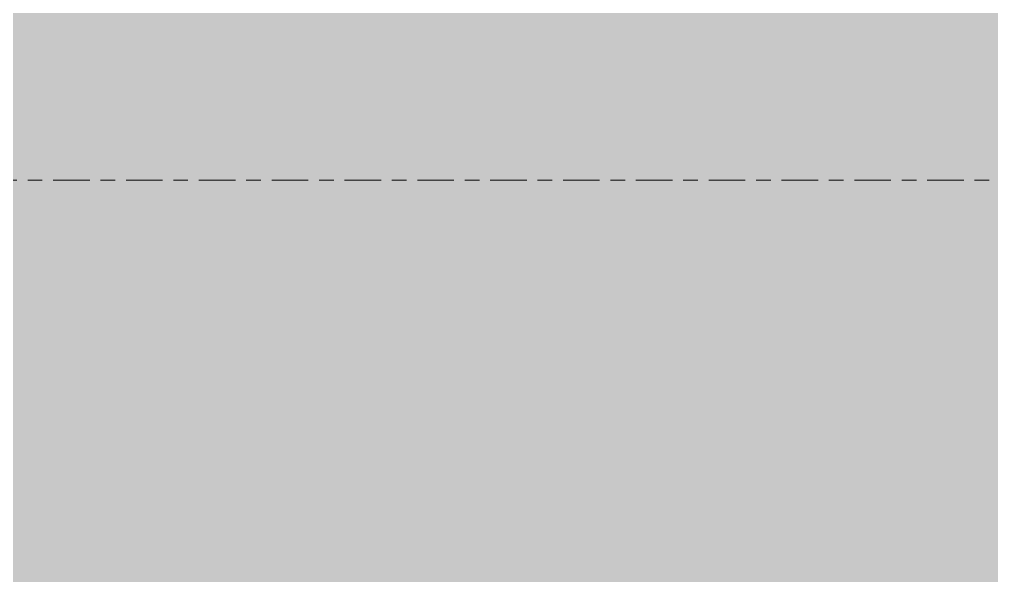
# Model space of a CAD drawing. Header units: millimetres. Extents: x -153298 to 620751, y -313239 to 250031.
# Drawn here: x 132507.7 to 132931.4, y -295469 to -295226.7 of the extents above; entities that cross this region are included whole.
import ezdxf

# ---------------------------------------------------------------- set-up
doc = ezdxf.new("R2010")
doc.units = ezdxf.units.MM
doc.linetypes.add('Centre', pattern=[31.75, 6.35, -4.7625, 15.875, -4.7625])
doc.layers.add('A-DETL-GENF', color=2, linetype='Continuous', lineweight=35)
doc.layers.add('A-FLOR-LEVL', color=3, linetype='Continuous', lineweight=35)

msp = doc.modelspace()

# ---------------------------------------------------------------- hatches: boundary and pattern name
at = {"layer": 'A-DETL-GENF', "lineweight": 9}
h = msp.add_hatch(dxfattribs=at)
h.set_pattern_fill('FP_32', color=9, style=0, pattern_type=2)
h.set_pattern_definition([(45, (108217.3, -305821.75), (0, 449.0128), [317.5, -317.5]), (45, (108133.1, -305737.56), (0, 449.0128), [317.5, -317.5]), (45, (108048.92, -305653.38), (0, 449.0128), [317.5, -317.5]), (135, (108048.92, -305597.24), (-449.0128, 3e-14), [317.5, -317.5]), (135, (108133.1, -305513.05), (-449.0128, 3e-14), [317.5, -317.5]), (135, (108217.3, -305428.87), (-449.0128, 3e-14), [317.5, -317.5])])
h.paths.add_polyline_path([(136587.1047, -298446.753), (140337.5298, -298446.753), (140337.5298, -295376.753), (134242.3285, -295376.753), (134242.3285, -295096.753), (116692.5163, -295096.753), (122478.88, -298446.753), (132836.6797, -298446.753)])
h.paths.add_polyline_path([(91582.0038, -298446.753), (103688.1926, -298446.753), (103688.1926, -295296.753), (88643.88, -295296.753), (88643.88, -295146.753), (83446.7954, -295146.753), (83446.7954, -295376.753), (80330.7286, -295376.753), (80330.7286, -298446.753), (87831.5788, -298446.753)])

# ---------------------------------------------------------------- linework, layer by layer
at = {"layer": 'A-FLOR-LEVL', "linetype": 'Centre', "lineweight": 9}
msp.add_line((80346.0738, -295296.753), (142186.1125, -295296.753), dxfattribs=at)

doc.saveas('drawing.dxf')
